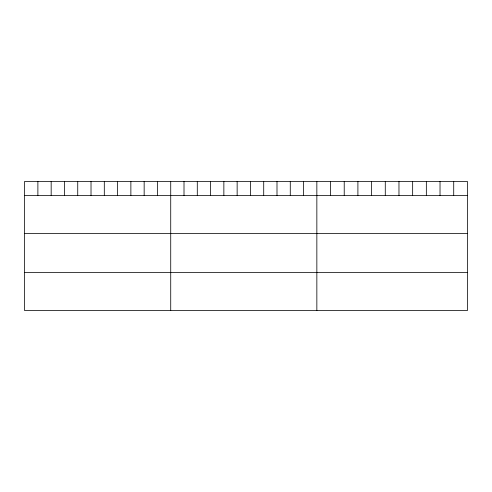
<?xml version="1.0" encoding="UTF-8"?>
<svg xmlns="http://www.w3.org/2000/svg" width="492" height="492" viewBox="0 0 492 492"><rect width="100%" height="100%" fill="white"/><g stroke="black" fill="none" stroke-linecap="round" stroke-linejoin="round"><path stroke-width="0.74" d="M467.4 195.496L467.4 310.575L24.6 310.575L24.6 181.425L467.4 181.425L467.4 195.496L24.6 195.496M24.6 233.472L467.4 233.472M24.6 272.599L467.4 272.599M453.716 181.425L453.716 195.496M440.026 181.425L440.026 195.496M426.343 181.425L426.343 195.496M412.653 181.425L412.653 195.496M398.969 181.425L398.969 195.496M385.279 181.425L385.279 195.496M371.595 181.425L371.595 195.496M357.905 181.425L357.905 195.496M344.222 181.425L344.222 195.496M330.532 181.425L330.532 195.496M316.848 181.425L316.848 310.575M303.564 181.425L303.564 195.496M290.28 181.425L290.28 195.496M276.996 181.425L276.996 195.496M263.712 181.425L263.712 195.496M250.428 181.425L250.428 195.496M237.144 181.425L237.144 195.496M223.86 181.425L223.86 195.496M210.576 181.425L210.576 195.496M197.292 181.425L197.292 195.496M184.008 181.425L184.008 195.496M170.724 181.425L170.724 310.575M157.44 181.425L157.44 195.496M144.156 181.425L144.156 195.496M130.872 181.425L130.872 195.496M117.588 181.425L117.588 195.496M104.304 181.425L104.304 195.496M91.02 181.425L91.02 195.496M77.736 181.425L77.736 195.496M64.452 181.425L64.452 195.496M51.168 181.425L51.168 195.496M37.884 181.425L37.884 195.496"/></g></svg>
